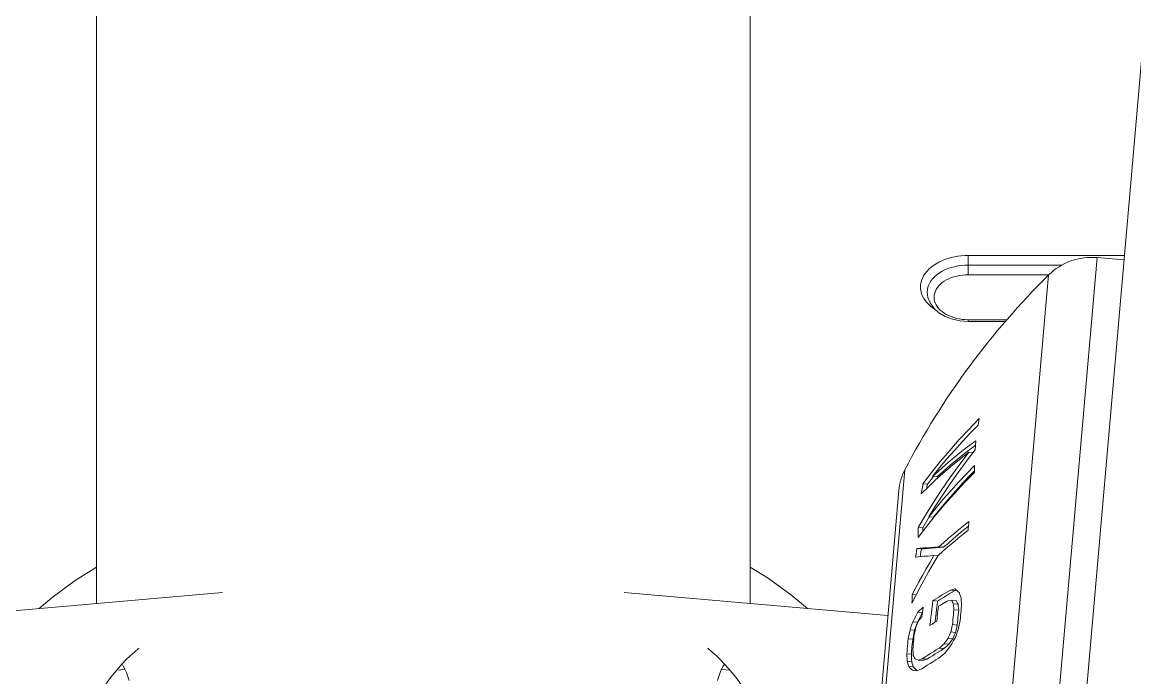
# Model space of a CAD drawing. Header units: centimetres. Extents: x 118932 to 154602, y -32682 to -23521.
# Drawn here: x 129672.69 to 129680.86, y -27637.28 to -27632.47 of the extents above; entities that cross this region are included whole.
import ezdxf

# ---------------------------------------------------------------- set-up
doc = ezdxf.new("R2010")
doc.units = ezdxf.units.CM
doc.header["$LTSCALE"] = 50
doc.header["$MEASUREMENT"] = 0
doc.layers.add('GEN_02_TF_Mobilya', color=7, linetype='Continuous', lineweight=5, true_color=0x745e3d)

# ---------------------------------------------------------------- blocks, each defined once
blk = doc.blocks.new('spor aletleri 3')
at = {"layer": 'GEN_02_TF_Mobilya'}
for p, q in [((-3.3393, -2.2079), (-3.3395, -23.0121)), ((1.4595, -2.2079), (1.4592, -23.0122)), ((4.356, -18.7497), (3.3103, -30.7007)), ((3.0588, -20.4598), (3.0588, -20.6009)), ((2.9361, -28.7529), (3.6492, -20.6029)), ((3.0588, -20.9307), (3.3446, -20.9307)), ((2.1451, -27.1615), (2.5939, -22.0327)), ((2.1282, -27.0067), (2.5503, -22.1823)), ((3.0233, -22.4751), (3.061, -22.4446)), ((-2.4133, -22.9311), (-4.3502, -23.1005)), ((0.533, -22.9311), (2.47, -23.1006)), ((2.9537, -23.0575), (2.989, -23.0606)), ((2.9438, -23.1669), (2.9791, -23.17)), ((2.9104, -23.2675), (2.9456, -23.2706)), ((2.931, -23.2207), (2.9663, -23.2238)), ((-3.129, -23.4955), (-3.1907, -23.5009)), ((1.3104, -23.5009), (1.2487, -23.4955)), ((2.6111, -23.4361), (2.6444, -23.439)), ((2.6226, -23.4742), (2.656, -23.4772))]:
    blk.add_line(p, q, dxfattribs=at)
at = {"layer": 'GEN_02_TF_Mobilya', "flags": 128}
for points in [[(4.2064, -20.4598), (3.0588, -20.4598), (3.0332, -20.4604), (3.0078, -20.4622), (2.9824, -20.4653), (2.9575, -20.4697), (2.9329, -20.4752), (2.909, -20.482), (2.8859, -20.4899), (2.8637, -20.499), (2.8426, -20.5091), (2.8226, -20.5203), (2.804, -20.5324), (2.7868, -20.5454), (2.7712, -20.5592), (2.7571, -20.5737), (2.7447, -20.5889), (2.734, -20.6048), (2.7252, -20.6211), (2.7182, -20.6378), (2.7131, -20.6548), (2.71, -20.6721), (2.7089, -20.6894), (2.7098, -20.7067), (2.7126, -20.724), (2.7173, -20.741), (2.724, -20.7578), (2.7326, -20.7742), (2.743, -20.7901), (2.7552, -20.8054), (2.7691, -20.8201), (2.7846, -20.8341), (2.8016, -20.8472), (2.8201, -20.8595)], [(3.4628, -28.9579), (3.2636, -28.9405), (4.0043, -20.4751), (4.2035, -20.4925)], [(3.7474, -20.5303), (3.0588, -20.5303), (3.0332, -20.531), (3.0077, -20.5332), (2.9824, -20.5368), (2.9577, -20.5419), (2.9336, -20.5484), (2.9104, -20.5562), (2.8883, -20.5654), (2.8675, -20.5758), (2.8482, -20.5873), (2.8304, -20.6), (2.8143, -20.6136), (2.8001, -20.6281), (2.7879, -20.6433), (2.7777, -20.6593), (2.7696, -20.6758), (2.7638, -20.6927), (2.7602, -20.7099), (2.7589, -20.7282), (2.7638, -20.7674), (2.7796, -20.8078), (2.8067, -20.8458), (2.8441, -20.8793), (2.8902, -20.9067), (2.9431, -20.9269), (2.9999, -20.939), (3.0588, -20.9431)], [(3.6492, -20.6009), (3.0588, -20.6009), (3.0374, -20.6015), (3.0162, -20.6033), (2.9952, -20.6063), (2.9745, -20.6105), (2.9545, -20.6159), (2.9351, -20.6225), (2.9167, -20.6301), (2.8994, -20.6388), (2.8832, -20.6484), (2.8684, -20.6589), (2.8551, -20.6703), (2.8432, -20.6823), (2.833, -20.6951), (2.8245, -20.7084), (2.8178, -20.7221), (2.8129, -20.7362), (2.81, -20.7505), (2.8089, -20.765), (2.8097, -20.7794), (2.8125, -20.7938), (2.8172, -20.8079), (2.8237, -20.8217), (2.832, -20.8351), (2.842, -20.8479), (2.8538, -20.8601), (2.867, -20.8715), (2.8817, -20.8822), (2.8978, -20.8919), (2.9152, -20.9007), (2.9336, -20.9085), (2.9531, -20.9152), (2.9733, -20.9208), (2.9942, -20.9251), (3.0155, -20.9282), (3.037, -20.9301), (3.0588, -20.9307), (3.0588, -20.9431), (3.3338, -20.9431)], [(2.8031, -22.0806), (2.7603, -22.1365), (2.7271, -22.1336), (2.7901, -22.0508), (2.8554, -21.9693), (2.923, -21.8891), (2.993, -21.8101), (3.0651, -21.7324), (3.1395, -21.656), (3.1365, -21.6723), (3.1336, -21.6886), (3.1309, -21.705)], [(3.1005, -21.7354), (3.1309, -21.705), (3.0717, -21.7654), (3.014, -21.8267), (2.9576, -21.8889), (2.9027, -21.9518), (2.8492, -22.0156), (2.7971, -22.0801)], [(2.7705, -22.376), (2.82, -22.2965), (2.8722, -22.2161), (2.9272, -22.1347), (2.985, -22.0524), (3.0459, -21.9693), (3.1098, -21.8853), (3.1106, -21.8744), (3.1114, -21.8634), (3.1124, -21.8524), (3.1134, -21.8415), (3.1144, -21.8305), (3.1155, -21.8196), (3.0549, -21.8641), (2.9974, -21.9082), (2.943, -21.952), (2.8916, -21.9952), (2.8429, -22.0379), (2.7971, -22.0801), (2.8308, -22.0831), (2.8769, -22.0409), (2.9259, -21.9982), (2.9776, -21.955), (3.0324, -21.9113), (3.0903, -21.8672), (3.1125, -21.851)], [(3.063, -21.9027), (2.9921, -21.9975), (2.9249, -22.0911), (2.8616, -22.1836), (2.8019, -22.2749), (2.7455, -22.3649), (2.6926, -22.4536), (2.7258, -22.4565), (2.7732, -22.3776)], [(3.0944, -21.9055), (3.063, -21.9027), (2.9957, -21.9549), (2.9322, -22.0065), (2.8726, -22.0576), (2.8167, -22.1081), (2.7641, -22.1579), (2.7149, -22.2071), (2.7168, -22.1948), (2.7187, -22.1825), (2.7207, -22.1703), (2.7227, -22.158), (2.7249, -22.1458), (2.7271, -22.1336)], [(3.1049, -22.0403), (3.0811, -22.0644), (3.0229, -22.1256), (2.966, -22.1877), (2.9106, -22.2507), (2.8567, -22.3144), (2.8042, -22.3789), (2.7705, -22.376), (2.8227, -22.3114), (2.8763, -22.2477), (2.9313, -22.1847), (2.9878, -22.1226), (3.0457, -22.0613), (3.105, -22.0009), (3.1049, -22.0174), (3.1049, -22.034), (3.105, -22.0506), (3.0304, -22.1269), (2.958, -22.2046), (2.8879, -22.2835), (2.82, -22.3638), (2.7545, -22.4453)], [(2.7549, -22.167), (2.756, -22.1609), (2.7581, -22.1487), (2.7603, -22.1365)], [(2.8441, -22.5971), (2.8792, -22.5654), (2.9148, -22.534), (2.9511, -22.5029), (2.988, -22.4721), (3.0255, -22.4415), (3.0636, -22.4113), (3.0626, -22.4218), (3.0607, -22.443), (3.0589, -22.4641), (3.0581, -22.4746), (3.02, -22.5049), (2.9824, -22.5354), (2.9455, -22.5662), (2.9092, -22.5973), (2.8735, -22.6287), (2.8385, -22.6604), (2.8027, -22.7209), (2.7685, -22.7805), (2.7357, -22.8392), (2.7044, -22.8971), (2.6745, -22.9541), (2.6459, -23.0102), (2.6467, -22.989), (2.6476, -22.9678), (2.6486, -22.9466)], [(2.7545, -22.4453), (2.6913, -22.528), (2.6913, -22.5156), (2.6914, -22.5032), (2.6916, -22.4908), (2.6919, -22.4784), (2.6922, -22.466), (2.6926, -22.4536)], [(2.7152, -22.612), (2.7389, -22.6099), (2.764, -22.6079), (2.7905, -22.6058), (2.8183, -22.6039), (2.8476, -22.6019), (2.8784, -22.6001), (2.9137, -22.5684), (2.9496, -22.537), (2.9861, -22.5059), (3.0233, -22.4751)], [(2.725, -22.4839), (2.7251, -22.4813), (2.7254, -22.4689), (2.7258, -22.4565)], [(2.8383, -22.6626), (2.8075, -22.6599), (2.7827, -22.6619), (2.759, -22.6639), (2.7362, -22.666), (2.7143, -22.668), (2.6934, -22.6701), (2.6733, -22.6722), (2.6761, -22.6512), (2.679, -22.6301), (2.682, -22.6091)], [(2.7073, -22.6687), (2.7093, -22.6541), (2.7122, -22.633), (2.7152, -22.612), (2.682, -22.6091), (2.7056, -22.607), (2.7305, -22.6049), (2.7567, -22.6029), (2.7844, -22.6009), (2.8135, -22.599), (2.8441, -22.5971), (2.8784, -22.6001)], [(2.8075, -22.6599), (2.7786, -22.7092), (2.7506, -22.7578), (2.7237, -22.8059), (2.6977, -22.8534), (2.6727, -22.9003), (2.6486, -22.9466), (2.6771, -22.9491)], [(-3.7598, -23.0489), (-3.6637, -22.9678), (-3.4938, -22.8432), (-3.3395, -22.7455)], [(1.4592, -22.7462), (1.5901, -22.8274), (1.7648, -22.9533), (1.8799, -23.049)], [(2.9736, -22.9144), (2.9636, -22.9051), (2.929, -22.9135), (2.9641, -22.9166), (2.9735, -22.9143), (2.9839, -22.9237), (2.9943, -22.9331), (2.9985, -22.9458), (3.0029, -22.9586), (3.0073, -22.9713), (3.0081, -22.9899), (3.0091, -23.0084), (3.0101, -23.0269), (3.0083, -23.0451), (3.0065, -23.0633), (3.0048, -23.0815), (3.0032, -23.0998), (3.0017, -23.118), (3.0003, -23.1363), (2.9955, -23.1582), (2.9909, -23.1802), (2.9864, -23.2022), (2.9754, -23.2317), (2.9646, -23.2611), (2.9512, -23.2843), (2.938, -23.3074), (2.925, -23.3304), (2.9124, -23.3454), (2.9, -23.3604), (2.8877, -23.3753), (2.8727, -23.3879), (2.8578, -23.4006), (2.843, -23.4133), (2.8215, -23.4261), (2.8003, -23.439), (2.7794, -23.4519), (2.7586, -23.4649), (2.7381, -23.4781), (2.7179, -23.4913), (2.7114, -23.4936), (2.6856, -23.5029), (2.6792, -23.5053), (2.6498, -23.5019), (2.6405, -23.4926), (2.6315, -23.4834), (2.6226, -23.4742), (2.6187, -23.4615), (2.6149, -23.4488), (2.6111, -23.4361), (2.6102, -23.4176)], [(2.929, -22.9135), (2.907, -22.9263), (2.8852, -22.9391), (2.8636, -22.952), (2.8423, -22.965), (2.8212, -22.978), (2.8004, -22.9912), (2.8346, -22.9942), (2.8556, -22.981), (2.8768, -22.968), (2.8983, -22.955), (2.92, -22.9421), (2.9419, -22.9293), (2.9641, -22.9166)], [(2.7212, -23.4181), (2.7414, -23.4049), (2.7619, -23.3917), (2.7826, -23.3787), (2.8035, -23.3658), (2.8247, -23.3529), (2.8461, -23.3401), (2.858, -23.3291), (2.87, -23.3182), (2.882, -23.3073), (2.8914, -23.294), (2.9009, -23.2808), (2.9104, -23.2675), (2.9207, -23.2441), (2.931, -23.2207), (2.9352, -23.2027), (2.9395, -23.1848), (2.9438, -23.1669), (2.9452, -23.1486), (2.9468, -23.1304), (2.9484, -23.1122), (2.9501, -23.0939), (2.9518, -23.0757), (2.9537, -23.0575), (2.9523, -23.043), (2.951, -23.0286), (2.9497, -23.0141)], [(2.9358, -22.988), (2.9404, -22.9967), (2.945, -23.0054), (2.9497, -23.0141), (2.9851, -23.0172), (2.9803, -23.0085), (2.9756, -22.9998), (2.971, -22.9911), (2.9358, -22.988), (2.9103, -22.9913), (2.8985, -22.9981), (2.8868, -23.005), (2.8752, -23.0119), (2.8636, -23.0188), (2.8521, -23.0257), (2.8407, -23.0326), (2.8385, -23.0508), (2.8363, -23.069), (2.8342, -23.0872), (2.8322, -23.1053), (2.8302, -23.1236), (2.8284, -23.1418), (2.8116, -23.1521), (2.7949, -23.1625), (2.7784, -23.173), (2.7815, -23.1426), (2.7849, -23.1122), (2.7885, -23.0819), (2.7922, -23.0516), (2.7962, -23.0214), (2.8004, -22.9912)], [(2.8153, -23.1498), (2.8157, -23.1456), (2.8191, -23.1152), (2.8227, -23.0849), (2.8264, -23.0546), (2.8304, -23.0244), (2.8346, -22.9942)], [(2.882, -23.3073), (2.9171, -23.3103), (2.9265, -23.2971), (2.936, -23.2839), (2.9456, -23.2706), (2.9525, -23.255), (2.9663, -23.2238), (2.9727, -23.1968), (2.9791, -23.17), (2.9806, -23.1517), (2.9821, -23.1335), (2.9837, -23.1153), (2.9854, -23.097), (2.9872, -23.0788), (2.989, -23.0606), (2.9876, -23.0461), (2.9863, -23.0317), (2.9851, -23.0172)], [(2.6889, -23.0766), (2.6766, -23.1), (2.6646, -23.1232), (2.6529, -23.1462), (2.6862, -23.1491), (2.698, -23.1261), (2.704, -23.1145), (2.7162, -23.0913), (2.7224, -23.0796), (2.6889, -23.0766), (2.7021, -23.0638), (2.7153, -23.051), (2.7287, -23.0382), (2.7253, -23.0624), (2.7221, -23.0866), (2.719, -23.1109), (2.7068, -23.1248), (2.6946, -23.1388), (2.6848, -23.1623)], [(2.6529, -23.1462), (2.646, -23.1659), (2.6391, -23.1856), (2.6324, -23.2052), (2.6657, -23.2082), (2.6793, -23.1688), (2.6862, -23.1491)], [(2.6848, -23.1623), (2.6752, -23.1857), (2.6687, -23.2126)], [(2.6324, -23.2052), (2.6277, -23.2272), (2.6231, -23.2492), (2.6185, -23.2712), (2.6517, -23.2741), (2.6563, -23.2521), (2.6609, -23.2301), (2.6657, -23.2082)], [(2.6687, -23.2126), (2.6624, -23.2395), (2.6606, -23.2577), (2.6588, -23.2759), (2.6571, -23.2941)], [(2.6185, -23.2712), (2.6167, -23.2894), (2.6149, -23.3076), (2.6132, -23.3258), (2.6115, -23.3441), (2.61, -23.3623), (2.6085, -23.3805), (2.6416, -23.3835), (2.6431, -23.3652), (2.6464, -23.3287), (2.6481, -23.3105), (2.6499, -23.2923), (2.6517, -23.2741)], [(2.6571, -23.2941), (2.6554, -23.3123), (2.6538, -23.3306), (2.6523, -23.3488), (2.6542, -23.3705), (2.6562, -23.3922), (2.6603, -23.4009), (2.6646, -23.4095), (2.6689, -23.4182), (2.6905, -23.4268), (2.7242, -23.4298), (2.7552, -23.421), (2.7755, -23.4078), (2.7961, -23.3947), (2.8169, -23.3817), (2.838, -23.3688), (2.8593, -23.3559), (2.8809, -23.3431)], [(2.8461, -23.3401), (2.8809, -23.3431), (2.8989, -23.3267), (2.9171, -23.3103)], [(2.6102, -23.4176), (2.6093, -23.3991), (2.6085, -23.3805)], [(2.6825, -23.504), (2.6694, -23.4909), (2.656, -23.4772), (2.652, -23.4644), (2.6482, -23.4517), (2.6444, -23.439), (2.6434, -23.4205), (2.642, -23.3927), (2.6416, -23.3835)], [(2.6905, -23.4268), (2.7212, -23.4181), (2.7552, -23.421)], [(-3.0998, -23.5758), (-3.1087, -23.5462), (-3.1187, -23.5187), (-3.1299, -23.4935), (-3.1421, -23.4705), (-3.1506, -23.4574)], [(1.2703, -23.4574), (1.2618, -23.4706), (1.2496, -23.4935), (1.2384, -23.5188), (1.2284, -23.5463), (1.2196, -23.5759)]]:
    blk.add_lwpolyline(points, dxfattribs=at)
at = {"layer": 'GEN_02_TF_Mobilya'}
for centre, radius, start, end in [((3.9651, -20.9233), 0.4499, 84.99935, 134.59738), ((7.6502, -24.6606), 5.6985, 134.59738, 152.53887), ((2.9487, -22.2171), 0.3999, 152.53887, 174.99935), ((-2.1281, -24.4115), 1.3996, 130.02825, 239.97045), ((0.2478, -24.4115), 1.3996, 300.02825, 49.97045)]:
    blk.add_arc(centre, radius, start, end, dxfattribs=at)
blk = doc.blocks.new('c blok level -1 tefriş')
blk.add_blockref('spor aletleri 3', (89.9242, 927.0736, -0.0031))

msp = doc.modelspace()

# ---------------------------------------------------------------- block references
msp.add_blockref('c blok level -1 tefriş', (129586.6513, -28540.795, 0.0031))

doc.saveas('drawing.dxf')
